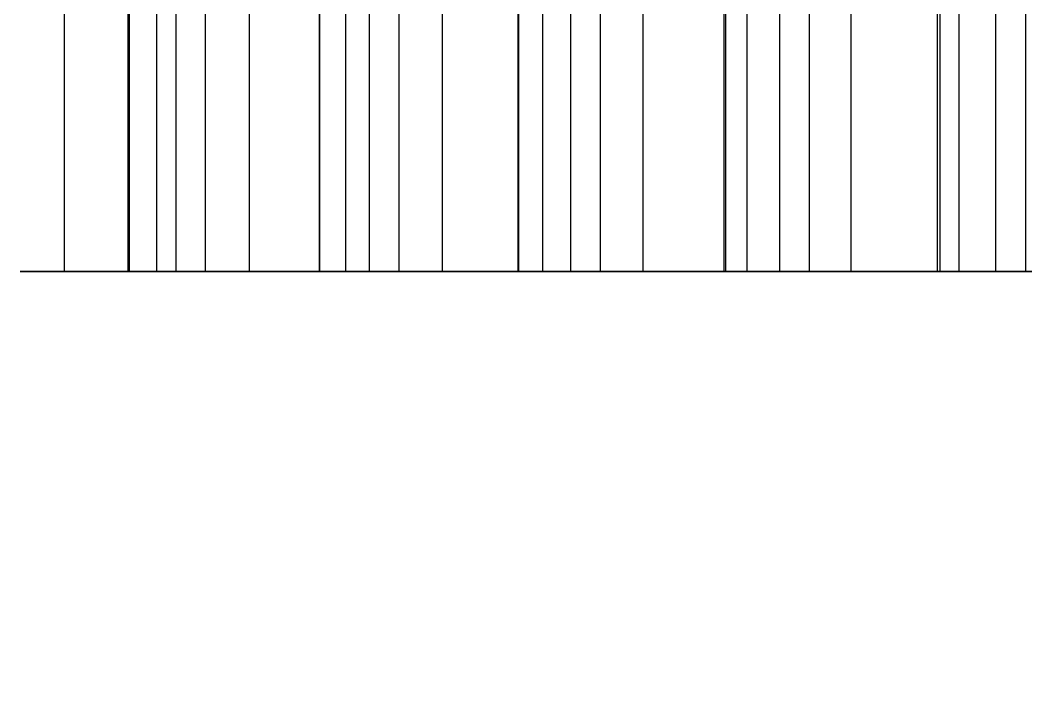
# Model space of a CAD drawing. Extents: x -60 to 60, y 140 to 264.
# Drawn here: x -45.21 to -38.52, y 191.67 to 196.17 of the extents above; entities that cross this region are included whole.
import ezdxf

# ---------------------------------------------------------------- set-up
doc = ezdxf.new("R2010")
doc.units = 0
doc.layers.add('Cut051011', color=7, linetype='CONTINUOUS')

msp = doc.modelspace()

# ---------------------------------------------------------------- linework, layer by layer
at = {"layer": 'Cut051011'}
for p, q in [((-44.9114, 194.5, 565.544), (-44.9114, 197.5, 565.544)), ((-44.9114, 194.5, 565.544), (-44.9114, 197.5, 565.544)), ((-44.9114, 194.5, 634.456), (-44.9114, 197.5, 634.456)), ((-44.9114, 194.5, 634.456), (-44.9114, 197.5, 634.456)), ((-44.4892, 194.5, 564.3), (-44.4892, 197.5, 564.3)), ((-44.4892, 194.5, 564.3), (-44.4892, 197.5, 564.3)), ((-44.4892, 194.5, 635.7), (-44.4892, 197.5, 635.7)), ((-44.4892, 194.5, 635.7), (-44.4892, 197.5, 635.7)), ((-44.4797, 194.5, 564.499), (-44.4797, 197.5, 564.499)), ((-44.4797, 194.5, 564.499), (-44.4797, 197.5, 564.499)), ((-44.4797, 194.5, 635.501), (-44.4797, 197.5, 635.501)), ((-44.4797, 194.5, 635.501), (-44.4797, 197.5, 635.501)), ((-44.2971, 194.5, 564.758), (-44.2971, 197.5, 564.758)), ((-44.2971, 194.5, 564.758), (-44.2971, 197.5, 564.758)), ((-44.2971, 194.5, 635.242), (-44.2971, 197.5, 635.242)), ((-44.2971, 194.5, 635.242), (-44.2971, 197.5, 635.242)), ((-44.1695, 194.5, 563.905), (-44.1695, 197.5, 563.905)), ((-44.1695, 194.5, 563.905), (-44.1695, 197.5, 563.905)), ((-44.1695, 194.5, 636.095), (-44.1695, 197.5, 636.095)), ((-44.1695, 194.5, 636.095), (-44.1695, 197.5, 636.095)), ((-43.9732, 194.5, 563.873), (-43.9732, 197.5, 563.873)), ((-43.9732, 194.5, 563.873), (-43.9732, 197.5, 563.873)), ((-43.9732, 194.5, 636.127), (-43.9732, 197.5, 636.127)), ((-43.9732, 194.5, 636.127), (-43.9732, 197.5, 636.127)), ((-43.6815, 194.5, 563.998), (-43.6815, 197.5, 563.998)), ((-43.6815, 194.5, 563.998), (-43.6815, 197.5, 563.998)), ((-43.6815, 194.5, 636.002), (-43.6815, 197.5, 636.002)), ((-43.6815, 194.5, 636.002), (-43.6815, 197.5, 636.002)), ((-43.2162, 194.5, 562.769), (-43.2162, 197.5, 562.769)), ((-43.2162, 194.5, 562.769), (-43.2162, 197.5, 562.769)), ((-43.2162, 194.5, 637.231), (-43.2162, 197.5, 637.231)), ((-43.2162, 194.5, 637.231), (-43.2162, 197.5, 637.231)), ((-43.2136, 194.5, 562.968), (-43.2136, 197.5, 562.968)), ((-43.2136, 194.5, 562.968), (-43.2136, 197.5, 562.968)), ((-43.2136, 194.5, 637.032), (-43.2136, 197.5, 637.032)), ((-43.2136, 194.5, 637.032), (-43.2136, 197.5, 637.032)), ((-43.0402, 194.5, 563.234), (-43.0402, 197.5, 563.234)), ((-43.0402, 194.5, 563.234), (-43.0402, 197.5, 563.234)), ((-43.0402, 194.5, 636.766), (-43.0402, 197.5, 636.766)), ((-43.0402, 194.5, 636.766), (-43.0402, 197.5, 636.766)), ((-42.8829, 194.5, 562.386), (-42.8829, 197.5, 562.386)), ((-42.8829, 194.5, 562.386), (-42.8829, 197.5, 562.386)), ((-42.8829, 194.5, 637.614), (-42.8829, 197.5, 637.614)), ((-42.8829, 194.5, 637.614), (-42.8829, 197.5, 637.614)), ((-42.6857, 194.5, 562.361), (-42.6857, 197.5, 562.361)), ((-42.6857, 194.5, 562.361), (-42.6857, 197.5, 562.361)), ((-42.6857, 194.5, 637.639), (-42.6857, 197.5, 637.639)), ((-42.6857, 194.5, 637.639), (-42.6857, 197.5, 637.639)), ((-42.3985, 194.5, 562.496), (-42.3985, 197.5, 562.496)), ((-42.3985, 194.5, 562.496), (-42.3985, 197.5, 562.496)), ((-42.3985, 194.5, 637.504), (-42.3985, 197.5, 637.504)), ((-42.3985, 194.5, 637.504), (-42.3985, 197.5, 637.504)), ((-41.8949, 194.5, 561.483), (-41.8949, 197.5, 561.483)), ((-41.8949, 194.5, 561.483), (-41.8949, 197.5, 561.483)), ((-41.8949, 194.5, 638.517), (-41.8949, 197.5, 638.517)), ((-41.8949, 194.5, 638.517), (-41.8949, 197.5, 638.517)), ((-41.8906, 194.5, 561.284), (-41.8906, 197.5, 561.284)), ((-41.8906, 194.5, 561.284), (-41.8906, 197.5, 561.284)), ((-41.8906, 194.5, 638.716), (-41.8906, 197.5, 638.716)), ((-41.8906, 194.5, 638.716), (-41.8906, 197.5, 638.716)), ((-41.7308, 194.5, 561.754), (-41.7308, 197.5, 561.754)), ((-41.7308, 194.5, 561.754), (-41.7308, 197.5, 561.754)), ((-41.7308, 194.5, 638.246), (-41.7308, 197.5, 638.246)), ((-41.7308, 194.5, 638.246), (-41.7308, 197.5, 638.246)), ((-41.544, 194.5, 560.912), (-41.544, 197.5, 560.912)), ((-41.544, 194.5, 560.912), (-41.544, 197.5, 560.912)), ((-41.544, 194.5, 639.088), (-41.544, 197.5, 639.088)), ((-41.544, 194.5, 639.088), (-41.544, 197.5, 639.088)), ((-41.3461, 194.5, 560.894), (-41.3461, 197.5, 560.894)), ((-41.3461, 194.5, 560.894), (-41.3461, 197.5, 560.894)), ((-41.3461, 194.5, 639.106), (-41.3461, 197.5, 639.106)), ((-41.3461, 194.5, 639.106), (-41.3461, 197.5, 639.106)), ((-41.0638, 194.5, 561.039), (-41.0638, 197.5, 561.039)), ((-41.0638, 194.5, 561.039), (-41.0638, 197.5, 561.039)), ((-41.0638, 194.5, 638.961), (-41.0638, 197.5, 638.961)), ((-41.0638, 194.5, 638.961), (-41.0638, 197.5, 638.961)), ((-40.5251, 194.5, 560.044), (-40.5251, 197.5, 560.044)), ((-40.5251, 194.5, 560.044), (-40.5251, 197.5, 560.044)), ((-40.5251, 194.5, 639.956), (-40.5251, 197.5, 639.956)), ((-40.5251, 194.5, 639.956), (-40.5251, 197.5, 639.956)), ((-40.5139, 194.5, 559.845), (-40.5139, 197.5, 559.845)), ((-40.5139, 194.5, 559.845), (-40.5139, 197.5, 559.845)), ((-40.5139, 194.5, 640.155), (-40.5139, 197.5, 640.155)), ((-40.5139, 194.5, 640.155), (-40.5139, 197.5, 640.155)), ((-40.3707, 194.5, 560.321), (-40.3707, 197.5, 560.321)), ((-40.3707, 194.5, 560.321), (-40.3707, 197.5, 560.321)), ((-40.3707, 194.5, 639.679), (-40.3707, 197.5, 639.679)), ((-40.3707, 194.5, 639.679), (-40.3707, 197.5, 639.679)), ((-40.1546, 194.5, 559.486), (-40.1546, 197.5, 559.486)), ((-40.1546, 194.5, 559.486), (-40.1546, 197.5, 559.486)), ((-40.1546, 194.5, 640.514), (-40.1546, 197.5, 640.514)), ((-40.1546, 194.5, 640.514), (-40.1546, 197.5, 640.514)), ((-39.9561, 194.5, 559.475), (-39.9561, 197.5, 559.475)), ((-39.9561, 194.5, 559.475), (-39.9561, 197.5, 559.475)), ((-39.9561, 194.5, 640.525), (-39.9561, 197.5, 640.525)), ((-39.9561, 194.5, 640.525), (-39.9561, 197.5, 640.525)), ((-39.679, 194.5, 559.629), (-39.679, 197.5, 559.629)), ((-39.679, 194.5, 559.629), (-39.679, 197.5, 559.629)), ((-39.679, 194.5, 640.371), (-39.679, 197.5, 640.371)), ((-39.679, 194.5, 640.371), (-39.679, 197.5, 640.371)), ((-39.106, 194.5, 558.654), (-39.106, 197.5, 558.654)), ((-39.106, 194.5, 558.654), (-39.106, 197.5, 558.654)), ((-39.106, 194.5, 641.346), (-39.106, 197.5, 641.346)), ((-39.106, 194.5, 641.346), (-39.106, 197.5, 641.346)), ((-39.0878, 194.5, 558.456), (-39.0878, 197.5, 558.456)), ((-39.0878, 194.5, 558.456), (-39.0878, 197.5, 558.456)), ((-39.0878, 194.5, 641.544), (-39.0878, 197.5, 641.544)), ((-39.0878, 194.5, 641.544), (-39.0878, 197.5, 641.544)), ((-38.9613, 194.5, 558.936), (-38.9613, 197.5, 558.936)), ((-38.9613, 194.5, 558.936), (-38.9613, 197.5, 558.936)), ((-38.9613, 194.5, 641.064), (-38.9613, 197.5, 641.064)), ((-38.9613, 194.5, 641.064), (-38.9613, 197.5, 641.064)), ((-38.7162, 194.5, 558.109), (-38.7162, 197.5, 558.109)), ((-38.7162, 194.5, 558.109), (-38.7162, 197.5, 558.109)), ((-38.7162, 194.5, 641.891), (-38.7162, 197.5, 641.891)), ((-38.7162, 194.5, 641.891), (-38.7162, 197.5, 641.891)), ((-38.5174, 194.5, 558.105), (-38.5174, 197.5, 558.105)), ((-38.5174, 194.5, 558.105), (-38.5174, 197.5, 558.105)), ((-38.5174, 194.5, 641.895), (-38.5174, 197.5, 641.895)), ((-38.5174, 194.5, 641.895), (-38.5174, 197.5, 641.895))]:
    msp.add_line(p, q, dxfattribs=at)
for centre in [(0, 203.5), (0, 203.5), (0, 200.5), (0, 200.5)]:
    msp.add_circle(centre, 60, dxfattribs=at)
for points, degree in [([(-44.9114, 194.5, 565.544), (-45.0684, 194.5, 565.511), (-45.2073, 194.5, 565.43)], 2), ([(-45.2073, 194.5, 634.57), (-45.0684, 194.5, 634.489), (-44.9114, 194.5, 634.456)], 2), ([(-44.9114, 194.5, 565.544), (-45.0684, 194.5, 565.511), (-45.2073, 194.5, 565.43)], 2), ([(-45.2073, 194.5, 634.57), (-45.0684, 194.5, 634.489), (-44.9114, 194.5, 634.456)], 2), ([(-44.4892, 194.5, 564.3), (-44.5361, 194.5, 564.351), (-44.5312, 194.5, 564.453), (-44.4797, 194.5, 564.499)], 3), ([(-44.4797, 194.5, 635.501), (-44.5312, 194.5, 635.547), (-44.5361, 194.5, 635.649), (-44.4892, 194.5, 635.7)], 3), ([(-44.4892, 194.5, 564.3), (-44.5361, 194.5, 564.351), (-44.5312, 194.5, 564.453), (-44.4797, 194.5, 564.499)], 3), ([(-44.4797, 194.5, 635.501), (-44.5312, 194.5, 635.547), (-44.5361, 194.5, 635.649), (-44.4892, 194.5, 635.7)], 3), ([(-44.1695, 194.5, 563.905), (-44.4892, 194.5, 564.3)], 1), ([(-44.4892, 194.5, 635.7), (-44.1695, 194.5, 636.095)], 1), ([(-44.1695, 194.5, 563.905), (-44.4892, 194.5, 564.3)], 1), ([(-44.4892, 194.5, 635.7), (-44.1695, 194.5, 636.095)], 1), ([(-44.4797, 194.5, 564.499), (-44.3677, 194.5, 564.614), (-44.2971, 194.5, 564.758)], 2), ([(-44.2971, 194.5, 635.242), (-44.3677, 194.5, 635.386), (-44.4797, 194.5, 635.501)], 2), ([(-44.4797, 194.5, 564.499), (-44.3677, 194.5, 564.614), (-44.2971, 194.5, 564.758)], 2), ([(-44.2971, 194.5, 635.242), (-44.3677, 194.5, 635.386), (-44.4797, 194.5, 635.501)], 2), ([(-43.6815, 194.5, 563.998), (-43.8373, 194.5, 563.959), (-43.9732, 194.5, 563.873)], 2), ([(-43.9732, 194.5, 636.127), (-43.8373, 194.5, 636.041), (-43.6815, 194.5, 636.002)], 2), ([(-43.6815, 194.5, 563.998), (-43.8373, 194.5, 563.959), (-43.9732, 194.5, 563.873)], 2), ([(-43.9732, 194.5, 636.127), (-43.8373, 194.5, 636.041), (-43.6815, 194.5, 636.002)], 2), ([(-43.2162, 194.5, 562.769), (-43.2648, 194.5, 562.818), (-43.2635, 194.5, 562.921), (-43.2136, 194.5, 562.968)], 3), ([(-43.2136, 194.5, 637.032), (-43.2635, 194.5, 637.079), (-43.2648, 194.5, 637.182), (-43.2162, 194.5, 637.231)], 3), ([(-43.2162, 194.5, 562.769), (-43.2648, 194.5, 562.818), (-43.2635, 194.5, 562.921), (-43.2136, 194.5, 562.968)], 3), ([(-43.2136, 194.5, 637.032), (-43.2635, 194.5, 637.079), (-43.2648, 194.5, 637.182), (-43.2162, 194.5, 637.231)], 3), ([(-42.8829, 194.5, 562.386), (-43.2162, 194.5, 562.769)], 1), ([(-43.2162, 194.5, 637.231), (-42.8829, 194.5, 637.614)], 1), ([(-42.8829, 194.5, 562.386), (-43.2162, 194.5, 562.769)], 1), ([(-43.2162, 194.5, 637.231), (-42.8829, 194.5, 637.614)], 1), ([(-43.2136, 194.5, 562.968), (-43.1057, 194.5, 563.087), (-43.0402, 194.5, 563.234)], 2), ([(-43.0402, 194.5, 636.766), (-43.1057, 194.5, 636.913), (-43.2136, 194.5, 637.032)], 2), ([(-43.2136, 194.5, 562.968), (-43.1057, 194.5, 563.087), (-43.0402, 194.5, 563.234)], 2), ([(-43.0402, 194.5, 636.766), (-43.1057, 194.5, 636.913), (-43.2136, 194.5, 637.032)], 2), ([(-42.3985, 194.5, 562.496), (-42.5528, 194.5, 562.451), (-42.6857, 194.5, 562.361)], 2), ([(-42.6857, 194.5, 637.639), (-42.5528, 194.5, 637.549), (-42.3985, 194.5, 637.504)], 2), ([(-42.3985, 194.5, 562.496), (-42.5528, 194.5, 562.451), (-42.6857, 194.5, 562.361)], 2), ([(-42.6857, 194.5, 637.639), (-42.5528, 194.5, 637.549), (-42.3985, 194.5, 637.504)], 2), ([(-41.8906, 194.5, 561.284), (-41.9408, 194.5, 561.331), (-41.9431, 194.5, 561.433), (-41.8949, 194.5, 561.483)], 3), ([(-41.8949, 194.5, 638.517), (-41.9431, 194.5, 638.567), (-41.9408, 194.5, 638.669), (-41.8906, 194.5, 638.716)], 3), ([(-41.8906, 194.5, 561.284), (-41.9408, 194.5, 561.331), (-41.9431, 194.5, 561.433), (-41.8949, 194.5, 561.483)], 3), ([(-41.8949, 194.5, 638.517), (-41.9431, 194.5, 638.567), (-41.9408, 194.5, 638.669), (-41.8906, 194.5, 638.716)], 3), ([(-41.8949, 194.5, 561.483), (-41.7912, 194.5, 561.605), (-41.7308, 194.5, 561.754)], 2), ([(-41.7308, 194.5, 638.246), (-41.7912, 194.5, 638.395), (-41.8949, 194.5, 638.517)], 2), ([(-41.8949, 194.5, 561.483), (-41.7912, 194.5, 561.605), (-41.7308, 194.5, 561.754)], 2), ([(-41.7308, 194.5, 638.246), (-41.7912, 194.5, 638.395), (-41.8949, 194.5, 638.517)], 2), ([(-41.544, 194.5, 560.912), (-41.8906, 194.5, 561.284)], 1), ([(-41.8906, 194.5, 638.716), (-41.544, 194.5, 639.088)], 1), ([(-41.544, 194.5, 560.912), (-41.8906, 194.5, 561.284)], 1), ([(-41.8906, 194.5, 638.716), (-41.544, 194.5, 639.088)], 1), ([(-41.0638, 194.5, 561.039), (-41.2164, 194.5, 560.989), (-41.3461, 194.5, 560.894)], 2), ([(-41.3461, 194.5, 639.106), (-41.2164, 194.5, 639.011), (-41.0638, 194.5, 638.961)], 2), ([(-41.0638, 194.5, 561.039), (-41.2164, 194.5, 560.989), (-41.3461, 194.5, 560.894)], 2), ([(-41.3461, 194.5, 639.106), (-41.2164, 194.5, 639.011), (-41.0638, 194.5, 638.961)], 2), ([(-40.5139, 194.5, 559.845), (-40.5658, 194.5, 559.891), (-40.5716, 194.5, 559.993), (-40.5251, 194.5, 560.044)], 3), ([(-40.5251, 194.5, 639.956), (-40.5716, 194.5, 640.007), (-40.5658, 194.5, 640.109), (-40.5139, 194.5, 640.155)], 3), ([(-40.5139, 194.5, 559.845), (-40.5658, 194.5, 559.891), (-40.5716, 194.5, 559.993), (-40.5251, 194.5, 560.044)], 3), ([(-40.5251, 194.5, 639.956), (-40.5716, 194.5, 640.007), (-40.5658, 194.5, 640.109), (-40.5139, 194.5, 640.155)], 3), ([(-40.5251, 194.5, 560.044), (-40.4258, 194.5, 560.17), (-40.3707, 194.5, 560.321)], 2), ([(-40.3707, 194.5, 639.679), (-40.4258, 194.5, 639.83), (-40.5251, 194.5, 639.956)], 2), ([(-40.5251, 194.5, 560.044), (-40.4258, 194.5, 560.17), (-40.3707, 194.5, 560.321)], 2), ([(-40.3707, 194.5, 639.679), (-40.4258, 194.5, 639.83), (-40.5251, 194.5, 639.956)], 2), ([(-40.1546, 194.5, 559.486), (-40.5139, 194.5, 559.845)], 1), ([(-40.5139, 194.5, 640.155), (-40.1546, 194.5, 640.514)], 1), ([(-40.1546, 194.5, 559.486), (-40.5139, 194.5, 559.845)], 1), ([(-40.5139, 194.5, 640.155), (-40.1546, 194.5, 640.514)], 1), ([(-39.9561, 194.5, 559.475), (-40.0069, 194.5, 559.428), (-40.1093, 194.5, 559.434), (-40.1546, 194.5, 559.486)], 3), ([(-40.1546, 194.5, 640.514), (-40.1093, 194.5, 640.566), (-40.0069, 194.5, 640.572), (-39.9561, 194.5, 640.525)], 3), ([(-39.9561, 194.5, 559.475), (-40.0069, 194.5, 559.428), (-40.1093, 194.5, 559.434), (-40.1546, 194.5, 559.486)], 3), ([(-40.1546, 194.5, 640.514), (-40.1093, 194.5, 640.566), (-40.0069, 194.5, 640.572), (-39.9561, 194.5, 640.525)], 3), ([(-39.679, 194.5, 559.629), (-39.8299, 194.5, 559.574), (-39.9561, 194.5, 559.475)], 2), ([(-39.9561, 194.5, 640.525), (-39.8299, 194.5, 640.426), (-39.679, 194.5, 640.371)], 2), ([(-39.679, 194.5, 559.629), (-39.8299, 194.5, 559.574), (-39.9561, 194.5, 559.475)], 2), ([(-39.9561, 194.5, 640.525), (-39.8299, 194.5, 640.426), (-39.679, 194.5, 640.371)], 2), ([(-39.106, 194.5, 558.654), (-39.0111, 194.5, 558.784), (-38.9613, 194.5, 558.936)], 2), ([(-38.9613, 194.5, 641.064), (-39.0111, 194.5, 641.216), (-39.106, 194.5, 641.346)], 2), ([(-39.106, 194.5, 558.654), (-39.0111, 194.5, 558.784), (-38.9613, 194.5, 558.936)], 2), ([(-38.9613, 194.5, 641.064), (-39.0111, 194.5, 641.216), (-39.106, 194.5, 641.346)], 2), ([(-38.7162, 194.5, 558.109), (-39.0878, 194.5, 558.456)], 1), ([(-39.0878, 194.5, 641.544), (-38.7162, 194.5, 641.891)], 1), ([(-38.7162, 194.5, 558.109), (-39.0878, 194.5, 558.456)], 1), ([(-39.0878, 194.5, 641.544), (-38.7162, 194.5, 641.891)], 1), ([(-38.5174, 194.5, 558.105), (-38.5666, 194.5, 558.057), (-38.6692, 194.5, 558.059), (-38.7162, 194.5, 558.109)], 3), ([(-38.7162, 194.5, 641.891), (-38.6692, 194.5, 641.941), (-38.5666, 194.5, 641.943), (-38.5174, 194.5, 641.895)], 3), ([(-38.5174, 194.5, 558.105), (-38.5666, 194.5, 558.057), (-38.6692, 194.5, 558.059), (-38.7162, 194.5, 558.109)], 3), ([(-38.7162, 194.5, 641.891), (-38.6692, 194.5, 641.941), (-38.5666, 194.5, 641.943), (-38.5174, 194.5, 641.895)], 3), ([(-38.2459, 194.5, 558.269), (-38.3948, 194.5, 558.209), (-38.5174, 194.5, 558.105)], 2), ([(-38.5174, 194.5, 641.895), (-38.3948, 194.5, 641.791), (-38.2459, 194.5, 641.731)], 2), ([(-38.2459, 194.5, 558.269), (-38.3948, 194.5, 558.209), (-38.5174, 194.5, 558.105)], 2), ([(-38.5174, 194.5, 641.895), (-38.3948, 194.5, 641.791), (-38.2459, 194.5, 641.731)], 2)]:
    msp.add_open_spline(points, degree=degree, dxfattribs=at)
for points, degree, knots in [([(-44.2971, 194.5, 564.758), (-44.2606, 194.5, 564.833), (-44.2357, 194.5, 564.928), (-44.2418, 194.5, 565.033), (-44.2472, 194.5, 565.139), (-44.2866, 194.5, 565.252), (-44.3585, 194.5, 565.343), (-44.4295, 194.5, 565.435), (-44.5303, 194.5, 565.501), (-44.6309, 194.5, 565.532), (-44.7319, 194.5, 565.563), (-44.8305, 194.5, 565.562), (-44.9114, 194.5, 565.544)], 3, [0, 0, 0, 0, 0.558599, 0.558599, 0.558599, 1.1172, 1.1172, 1.1172, 1.6758, 1.6758, 1.6758, 2.2344, 2.2344, 2.2344, 2.2344]), ([(-44.9114, 194.5, 634.456), (-44.8305, 194.5, 634.438), (-44.7319, 194.5, 634.437), (-44.6309, 194.5, 634.468), (-44.5303, 194.5, 634.499), (-44.4295, 194.5, 634.565), (-44.3585, 194.5, 634.657), (-44.2866, 194.5, 634.748), (-44.2472, 194.5, 634.861), (-44.2418, 194.5, 634.967), (-44.2357, 194.5, 635.072), (-44.2606, 194.5, 635.167), (-44.2971, 194.5, 635.242)], 3, [0, 0, 0, 0, 0.558599, 0.558599, 0.558599, 1.1172, 1.1172, 1.1172, 1.6758, 1.6758, 1.6758, 2.2344, 2.2344, 2.2344, 2.2344]), ([(-44.2971, 194.5, 564.758), (-44.2606, 194.5, 564.833), (-44.2357, 194.5, 564.928), (-44.2418, 194.5, 565.033), (-44.2472, 194.5, 565.139), (-44.2866, 194.5, 565.252), (-44.3585, 194.5, 565.343), (-44.4295, 194.5, 565.435), (-44.5303, 194.5, 565.501), (-44.6309, 194.5, 565.532), (-44.7319, 194.5, 565.563), (-44.8305, 194.5, 565.562), (-44.9114, 194.5, 565.544)], 3, [0, 0, 0, 0, 0.558599, 0.558599, 0.558599, 1.1172, 1.1172, 1.1172, 1.6758, 1.6758, 1.6758, 2.2344, 2.2344, 2.2344, 2.2344]), ([(-44.9114, 194.5, 634.456), (-44.8305, 194.5, 634.438), (-44.7319, 194.5, 634.437), (-44.6309, 194.5, 634.468), (-44.5303, 194.5, 634.499), (-44.4295, 194.5, 634.565), (-44.3585, 194.5, 634.657), (-44.2866, 194.5, 634.748), (-44.2472, 194.5, 634.861), (-44.2418, 194.5, 634.967), (-44.2357, 194.5, 635.072), (-44.2606, 194.5, 635.167), (-44.2971, 194.5, 635.242)], 3, [0, 0, 0, 0, 0.558599, 0.558599, 0.558599, 1.1172, 1.1172, 1.1172, 1.6758, 1.6758, 1.6758, 2.2344, 2.2344, 2.2344, 2.2344]), ([(-43.9732, 194.5, 563.873), (-44.0179, 194.5, 563.845), (-44.0774, 194.5, 563.852), (-44.1363, 194.5, 563.864), (-44.1695, 194.5, 563.905)], 2, [0, 0, 0, 0.724386, 0.724386, 1.44877, 1.44877, 1.44877]), ([(-44.1695, 194.5, 636.095), (-44.1363, 194.5, 636.136), (-44.0774, 194.5, 636.148), (-44.0179, 194.5, 636.155), (-43.9732, 194.5, 636.127)], 2, [0, 0, 0, 0.724386, 0.724386, 1.44877, 1.44877, 1.44877]), ([(-43.9732, 194.5, 563.873), (-44.0179, 194.5, 563.845), (-44.0774, 194.5, 563.852), (-44.1363, 194.5, 563.864), (-44.1695, 194.5, 563.905)], 2, [0, 0, 0, 0.724386, 0.724386, 1.44877, 1.44877, 1.44877]), ([(-44.1695, 194.5, 636.095), (-44.1363, 194.5, 636.136), (-44.0774, 194.5, 636.148), (-44.0179, 194.5, 636.155), (-43.9732, 194.5, 636.127)], 2, [0, 0, 0, 0.724386, 0.724386, 1.44877, 1.44877, 1.44877]), ([(-43.0402, 194.5, 563.234), (-43.0063, 194.5, 563.309), (-42.9847, 194.5, 563.405), (-42.9945, 194.5, 563.511), (-43.0036, 194.5, 563.616), (-43.047, 194.5, 563.728), (-43.122, 194.5, 563.816), (-43.1962, 194.5, 563.906), (-43.2992, 194.5, 563.968), (-43.4008, 194.5, 563.995), (-43.5028, 194.5, 564.023), (-43.6013, 194.5, 564.018), (-43.6815, 194.5, 563.998)], 3, [0, 0, 0, 0, 0.558599, 0.558599, 0.558599, 1.1172, 1.1172, 1.1172, 1.6758, 1.6758, 1.6758, 2.2344, 2.2344, 2.2344, 2.2344]), ([(-43.6815, 194.5, 636.002), (-43.6013, 194.5, 635.982), (-43.5028, 194.5, 635.977), (-43.4008, 194.5, 636.005), (-43.2992, 194.5, 636.032), (-43.1962, 194.5, 636.094), (-43.122, 194.5, 636.184), (-43.047, 194.5, 636.272), (-43.0036, 194.5, 636.384), (-42.9945, 194.5, 636.489), (-42.9847, 194.5, 636.595), (-43.0063, 194.5, 636.691), (-43.0402, 194.5, 636.766)], 3, [0, 0, 0, 0, 0.558599, 0.558599, 0.558599, 1.1172, 1.1172, 1.1172, 1.6758, 1.6758, 1.6758, 2.2344, 2.2344, 2.2344, 2.2344]), ([(-43.0402, 194.5, 563.234), (-43.0063, 194.5, 563.309), (-42.9847, 194.5, 563.405), (-42.9945, 194.5, 563.511), (-43.0036, 194.5, 563.616), (-43.047, 194.5, 563.728), (-43.122, 194.5, 563.816), (-43.1962, 194.5, 563.906), (-43.2992, 194.5, 563.968), (-43.4008, 194.5, 563.995), (-43.5028, 194.5, 564.023), (-43.6013, 194.5, 564.018), (-43.6815, 194.5, 563.998)], 3, [0, 0, 0, 0, 0.558599, 0.558599, 0.558599, 1.1172, 1.1172, 1.1172, 1.6758, 1.6758, 1.6758, 2.2344, 2.2344, 2.2344, 2.2344]), ([(-43.6815, 194.5, 636.002), (-43.6013, 194.5, 635.982), (-43.5028, 194.5, 635.977), (-43.4008, 194.5, 636.005), (-43.2992, 194.5, 636.032), (-43.1962, 194.5, 636.094), (-43.122, 194.5, 636.184), (-43.047, 194.5, 636.272), (-43.0036, 194.5, 636.384), (-42.9945, 194.5, 636.489), (-42.9847, 194.5, 636.595), (-43.0063, 194.5, 636.691), (-43.0402, 194.5, 636.766)], 3, [0, 0, 0, 0, 0.558599, 0.558599, 0.558599, 1.1172, 1.1172, 1.1172, 1.6758, 1.6758, 1.6758, 2.2344, 2.2344, 2.2344, 2.2344]), ([(-42.6857, 194.5, 562.361), (-42.7293, 194.5, 562.33), (-42.789, 194.5, 562.336), (-42.8482, 194.5, 562.346), (-42.8829, 194.5, 562.386)], 2, [0, 0, 0, 0.724386, 0.724386, 1.44877, 1.44877, 1.44877]), ([(-42.8829, 194.5, 637.614), (-42.8482, 194.5, 637.654), (-42.789, 194.5, 637.664), (-42.7293, 194.5, 637.67), (-42.6857, 194.5, 637.639)], 2, [0, 0, 0, 0.724386, 0.724386, 1.44877, 1.44877, 1.44877]), ([(-42.6857, 194.5, 562.361), (-42.7293, 194.5, 562.33), (-42.789, 194.5, 562.336), (-42.8482, 194.5, 562.346), (-42.8829, 194.5, 562.386)], 2, [0, 0, 0, 0.724386, 0.724386, 1.44877, 1.44877, 1.44877]), ([(-42.8829, 194.5, 637.614), (-42.8482, 194.5, 637.654), (-42.789, 194.5, 637.664), (-42.7293, 194.5, 637.67), (-42.6857, 194.5, 637.639)], 2, [0, 0, 0, 0.724386, 0.724386, 1.44877, 1.44877, 1.44877]), ([(-41.7308, 194.5, 561.754), (-41.6997, 194.5, 561.831), (-41.6814, 194.5, 561.928), (-41.6949, 194.5, 562.033), (-41.7076, 194.5, 562.137), (-41.7549, 194.5, 562.248), (-41.8329, 194.5, 562.333), (-41.9102, 194.5, 562.42), (-42.0153, 194.5, 562.479), (-42.1178, 194.5, 562.502), (-42.2207, 194.5, 562.527), (-42.319, 194.5, 562.519), (-42.3985, 194.5, 562.496)], 3, [0, 0, 0, 0, 0.558599, 0.558599, 0.558599, 1.1172, 1.1172, 1.1172, 1.6758, 1.6758, 1.6758, 2.2344, 2.2344, 2.2344, 2.2344]), ([(-42.3985, 194.5, 637.504), (-42.319, 194.5, 637.481), (-42.2207, 194.5, 637.473), (-42.1178, 194.5, 637.498), (-42.0153, 194.5, 637.521), (-41.9102, 194.5, 637.58), (-41.8329, 194.5, 637.667), (-41.7549, 194.5, 637.752), (-41.7076, 194.5, 637.863), (-41.6949, 194.5, 637.967), (-41.6814, 194.5, 638.072), (-41.6997, 194.5, 638.169), (-41.7308, 194.5, 638.246)], 3, [0, 0, 0, 0, 0.558599, 0.558599, 0.558599, 1.1172, 1.1172, 1.1172, 1.6758, 1.6758, 1.6758, 2.2344, 2.2344, 2.2344, 2.2344]), ([(-41.7308, 194.5, 561.754), (-41.6997, 194.5, 561.831), (-41.6814, 194.5, 561.928), (-41.6949, 194.5, 562.033), (-41.7076, 194.5, 562.137), (-41.7549, 194.5, 562.248), (-41.8329, 194.5, 562.333), (-41.9102, 194.5, 562.42), (-42.0153, 194.5, 562.479), (-42.1178, 194.5, 562.502), (-42.2207, 194.5, 562.527), (-42.319, 194.5, 562.519), (-42.3985, 194.5, 562.496)], 3, [0, 0, 0, 0, 0.558599, 0.558599, 0.558599, 1.1172, 1.1172, 1.1172, 1.6758, 1.6758, 1.6758, 2.2344, 2.2344, 2.2344, 2.2344]), ([(-42.3985, 194.5, 637.504), (-42.319, 194.5, 637.481), (-42.2207, 194.5, 637.473), (-42.1178, 194.5, 637.498), (-42.0153, 194.5, 637.521), (-41.9102, 194.5, 637.58), (-41.8329, 194.5, 637.667), (-41.7549, 194.5, 637.752), (-41.7076, 194.5, 637.863), (-41.6949, 194.5, 637.967), (-41.6814, 194.5, 638.072), (-41.6997, 194.5, 638.169), (-41.7308, 194.5, 638.246)], 3, [0, 0, 0, 0, 0.558599, 0.558599, 0.558599, 1.1172, 1.1172, 1.1172, 1.6758, 1.6758, 1.6758, 2.2344, 2.2344, 2.2344, 2.2344]), ([(-41.3461, 194.5, 560.894), (-41.3886, 194.5, 560.862), (-41.4485, 194.5, 560.866), (-41.508, 194.5, 560.873), (-41.544, 194.5, 560.912)], 2, [0, 0, 0, 0.724386, 0.724386, 1.44877, 1.44877, 1.44877]), ([(-41.544, 194.5, 639.088), (-41.508, 194.5, 639.127), (-41.4485, 194.5, 639.134), (-41.3886, 194.5, 639.138), (-41.3461, 194.5, 639.106)], 2, [0, 0, 0, 0.724386, 0.724386, 1.44877, 1.44877, 1.44877]), ([(-41.3461, 194.5, 560.894), (-41.3886, 194.5, 560.862), (-41.4485, 194.5, 560.866), (-41.508, 194.5, 560.873), (-41.544, 194.5, 560.912)], 2, [0, 0, 0, 0.724386, 0.724386, 1.44877, 1.44877, 1.44877]), ([(-41.544, 194.5, 639.088), (-41.508, 194.5, 639.127), (-41.4485, 194.5, 639.134), (-41.3886, 194.5, 639.138), (-41.3461, 194.5, 639.106)], 2, [0, 0, 0, 0.724386, 0.724386, 1.44877, 1.44877, 1.44877]), ([(-40.3707, 194.5, 560.321), (-40.3422, 194.5, 560.399), (-40.3273, 194.5, 560.496), (-40.3444, 194.5, 560.601), (-40.3608, 194.5, 560.704), (-40.4119, 194.5, 560.813), (-40.4929, 194.5, 560.896), (-40.5731, 194.5, 560.98), (-40.6802, 194.5, 561.035), (-40.7835, 194.5, 561.055), (-40.8872, 194.5, 561.076), (-40.9851, 194.5, 561.064), (-41.0638, 194.5, 561.039)], 3, [0, 0, 0, 0, 0.558599, 0.558599, 0.558599, 1.1172, 1.1172, 1.1172, 1.6758, 1.6758, 1.6758, 2.2344, 2.2344, 2.2344, 2.2344]), ([(-41.0638, 194.5, 638.961), (-40.9851, 194.5, 638.936), (-40.8872, 194.5, 638.924), (-40.7835, 194.5, 638.945), (-40.6802, 194.5, 638.965), (-40.5731, 194.5, 639.02), (-40.4929, 194.5, 639.104), (-40.4119, 194.5, 639.187), (-40.3608, 194.5, 639.296), (-40.3444, 194.5, 639.399), (-40.3273, 194.5, 639.504), (-40.3422, 194.5, 639.601), (-40.3707, 194.5, 639.679)], 3, [0, 0, 0, 0, 0.558599, 0.558599, 0.558599, 1.1172, 1.1172, 1.1172, 1.6758, 1.6758, 1.6758, 2.2344, 2.2344, 2.2344, 2.2344]), ([(-40.3707, 194.5, 560.321), (-40.3422, 194.5, 560.399), (-40.3273, 194.5, 560.496), (-40.3444, 194.5, 560.601), (-40.3608, 194.5, 560.704), (-40.4119, 194.5, 560.813), (-40.4929, 194.5, 560.896), (-40.5731, 194.5, 560.98), (-40.6802, 194.5, 561.035), (-40.7835, 194.5, 561.055), (-40.8872, 194.5, 561.076), (-40.9851, 194.5, 561.064), (-41.0638, 194.5, 561.039)], 3, [0, 0, 0, 0, 0.558599, 0.558599, 0.558599, 1.1172, 1.1172, 1.1172, 1.6758, 1.6758, 1.6758, 2.2344, 2.2344, 2.2344, 2.2344]), ([(-41.0638, 194.5, 638.961), (-40.9851, 194.5, 638.936), (-40.8872, 194.5, 638.924), (-40.7835, 194.5, 638.945), (-40.6802, 194.5, 638.965), (-40.5731, 194.5, 639.02), (-40.4929, 194.5, 639.104), (-40.4119, 194.5, 639.187), (-40.3608, 194.5, 639.296), (-40.3444, 194.5, 639.399), (-40.3273, 194.5, 639.504), (-40.3422, 194.5, 639.601), (-40.3707, 194.5, 639.679)], 3, [0, 0, 0, 0, 0.558599, 0.558599, 0.558599, 1.1172, 1.1172, 1.1172, 1.6758, 1.6758, 1.6758, 2.2344, 2.2344, 2.2344, 2.2344]), ([(-38.9613, 194.5, 558.936), (-38.9355, 194.5, 559.015), (-38.9241, 194.5, 559.113), (-38.9448, 194.5, 559.217), (-38.9648, 194.5, 559.32), (-39.0197, 194.5, 559.427), (-39.1036, 194.5, 559.507), (-39.1866, 194.5, 559.588), (-39.2956, 194.5, 559.639), (-39.3995, 194.5, 559.656), (-39.5039, 194.5, 559.673), (-39.6013, 194.5, 559.658), (-39.679, 194.5, 559.629)], 3, [0, 0, 0, 0, 0.558599, 0.558599, 0.558599, 1.1172, 1.1172, 1.1172, 1.6758, 1.6758, 1.6758, 2.2344, 2.2344, 2.2344, 2.2344]), ([(-39.679, 194.5, 640.371), (-39.6013, 194.5, 640.342), (-39.5039, 194.5, 640.327), (-39.3995, 194.5, 640.344), (-39.2956, 194.5, 640.361), (-39.1866, 194.5, 640.412), (-39.1036, 194.5, 640.493), (-39.0197, 194.5, 640.573), (-38.9648, 194.5, 640.68), (-38.9448, 194.5, 640.783), (-38.9241, 194.5, 640.887), (-38.9355, 194.5, 640.985), (-38.9613, 194.5, 641.064)], 3, [0, 0, 0, 0, 0.558599, 0.558599, 0.558599, 1.1172, 1.1172, 1.1172, 1.6758, 1.6758, 1.6758, 2.2344, 2.2344, 2.2344, 2.2344]), ([(-38.9613, 194.5, 558.936), (-38.9355, 194.5, 559.015), (-38.9241, 194.5, 559.113), (-38.9448, 194.5, 559.217), (-38.9648, 194.5, 559.32), (-39.0197, 194.5, 559.427), (-39.1036, 194.5, 559.507), (-39.1866, 194.5, 559.588), (-39.2956, 194.5, 559.639), (-39.3995, 194.5, 559.656), (-39.5039, 194.5, 559.673), (-39.6013, 194.5, 559.658), (-39.679, 194.5, 559.629)], 3, [0, 0, 0, 0, 0.558599, 0.558599, 0.558599, 1.1172, 1.1172, 1.1172, 1.6758, 1.6758, 1.6758, 2.2344, 2.2344, 2.2344, 2.2344]), ([(-39.679, 194.5, 640.371), (-39.6013, 194.5, 640.342), (-39.5039, 194.5, 640.327), (-39.3995, 194.5, 640.344), (-39.2956, 194.5, 640.361), (-39.1866, 194.5, 640.412), (-39.1036, 194.5, 640.493), (-39.0197, 194.5, 640.573), (-38.9648, 194.5, 640.68), (-38.9448, 194.5, 640.783), (-38.9241, 194.5, 640.887), (-38.9355, 194.5, 640.985), (-38.9613, 194.5, 641.064)], 3, [0, 0, 0, 0, 0.558599, 0.558599, 0.558599, 1.1172, 1.1172, 1.1172, 1.6758, 1.6758, 1.6758, 2.2344, 2.2344, 2.2344, 2.2344]), ([(-39.0878, 194.5, 558.456), (-39.1269, 194.5, 558.492), (-39.1344, 194.5, 558.552), (-39.1379, 194.5, 558.611), (-39.106, 194.5, 558.654)], 2, [0, 0, 0, 0.724386, 0.724386, 1.44877, 1.44877, 1.44877]), ([(-39.106, 194.5, 641.346), (-39.1379, 194.5, 641.389), (-39.1344, 194.5, 641.448), (-39.1269, 194.5, 641.508), (-39.0878, 194.5, 641.544)], 2, [0, 0, 0, 0.724386, 0.724386, 1.44877, 1.44877, 1.44877]), ([(-39.0878, 194.5, 558.456), (-39.1269, 194.5, 558.492), (-39.1344, 194.5, 558.552), (-39.1379, 194.5, 558.611), (-39.106, 194.5, 558.654)], 2, [0, 0, 0, 0.724386, 0.724386, 1.44877, 1.44877, 1.44877]), ([(-39.106, 194.5, 641.346), (-39.1379, 194.5, 641.389), (-39.1344, 194.5, 641.448), (-39.1269, 194.5, 641.508), (-39.0878, 194.5, 641.544)], 2, [0, 0, 0, 0.724386, 0.724386, 1.44877, 1.44877, 1.44877])]:
    msp.add_open_spline(points, degree=degree, knots=knots, dxfattribs=at)

doc.saveas('drawing.dxf')
